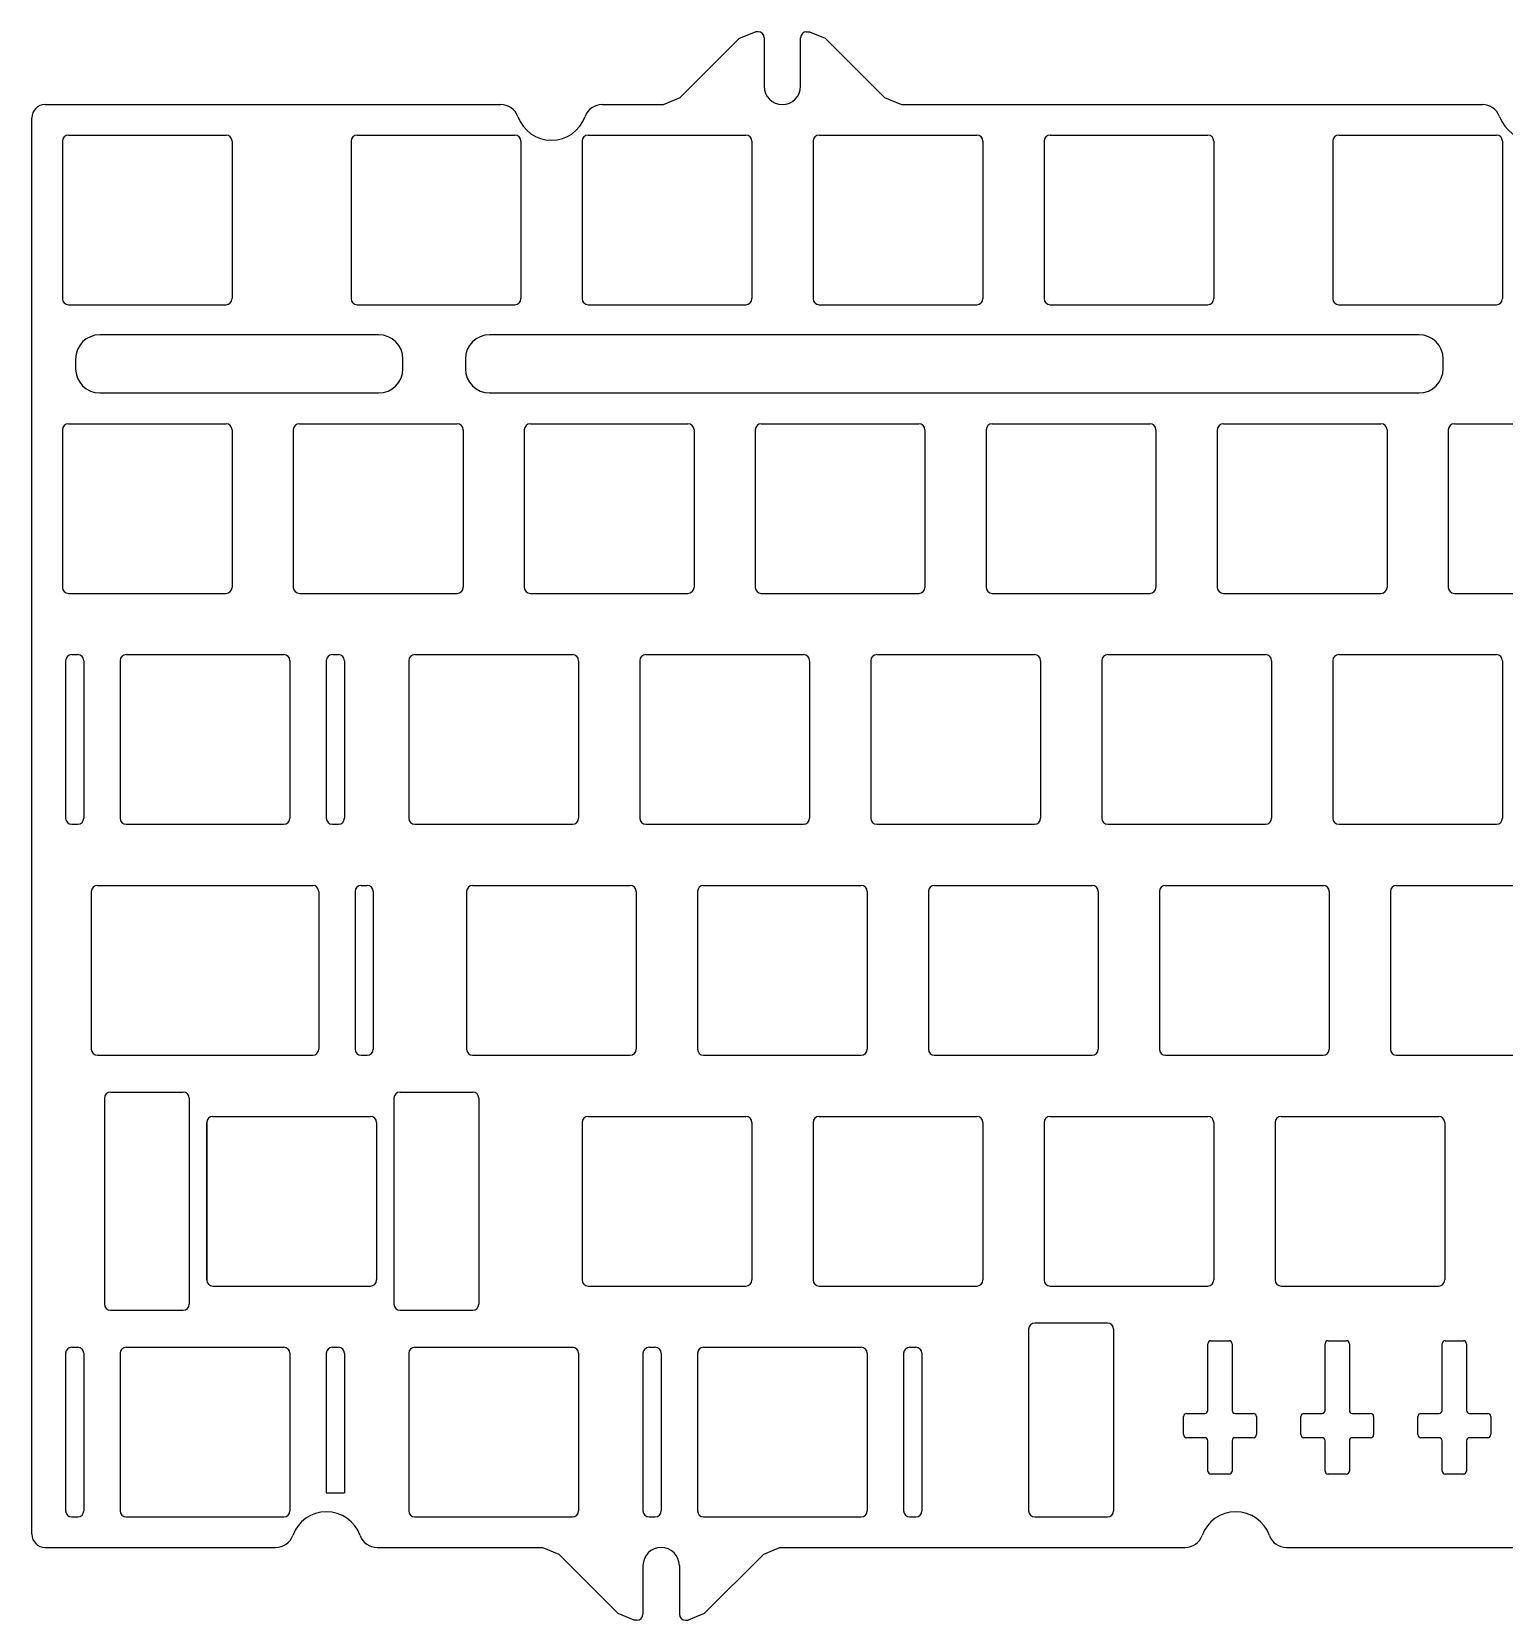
# Model space of a CAD drawing. Extents: x 0 to 348, y -125 to 6.
# Drawn here: x 0 to 121.4, y -125.1 to 6 of the extents above; entities that cross this region are included whole.
import ezdxf

# ---------------------------------------------------------------- set-up
doc = ezdxf.new("R2010")
doc.units = 0
doc.header["$MEASUREMENT"] = 0
doc.layers.get('0').update_dxf_attribs({"linetype": 'CONTINUOUS'})

msp = doc.modelspace()

# ---------------------------------------------------------------- linework, layer by layer
at = {"color": 0}
for p, q in [((58.37, 5.46), (53.49, 0.57)), ((59.91, 6), (59.68, 6)), ((60.41, 5.5), (60.41, 1.5)), ((63.41, 1.5), (63.41, 5.5)), ((63.91, 6), (64.15, 6)), ((65.45, 5.46), (70.34, 0.57)), ((1.1, 0), (38.67, 0)), ((1.1, 0), (38.67, 0)), ((47.05, 0), (52.1, 0)), ((71.72, 0), (119.64, 0)), ((0, -117.96), (0, -1.1)), ((0, -117.96), (0, -1.1)), ((3.02, -2.52), (16.02, -2.52)), ((3.02, -2.52), (16.02, -2.52)), ((26.84, -2.52), (39.84, -2.52)), ((26.84, -2.52), (39.84, -2.52)), ((45.89, -2.52), (58.89, -2.52)), ((45.89, -2.52), (58.89, -2.52)), ((64.94, -2.52), (77.94, -2.52)), ((64.94, -2.52), (77.94, -2.52)), ((83.99, -2.52), (96.99, -2.52)), ((83.99, -2.52), (96.99, -2.52)), ((107.8, -2.52), (120.8, -2.52)), ((107.8, -2.52), (120.8, -2.52)), ((2.52, -3.02), (2.52, -16.02)), ((2.52, -3.02), (2.52, -16.02)), ((16.52, -3.02), (16.52, -16.02)), ((16.52, -3.02), (16.52, -16.02)), ((26.34, -3.02), (26.34, -16.02)), ((26.34, -3.02), (26.34, -16.02)), ((40.34, -3.02), (40.34, -16.02)), ((40.34, -3.02), (40.34, -16.02)), ((45.39, -3.02), (45.39, -16.02)), ((45.39, -3.02), (45.39, -16.02)), ((59.39, -3.02), (59.39, -16.02)), ((59.39, -3.02), (59.39, -16.02)), ((64.44, -3.02), (64.44, -16.02)), ((64.44, -3.02), (64.44, -16.02)), ((78.44, -3.02), (78.44, -16.02)), ((78.44, -3.02), (78.44, -16.02)), ((83.49, -3.02), (83.49, -16.02)), ((83.49, -3.02), (83.49, -16.02)), ((97.49, -3.02), (97.49, -16.02)), ((97.49, -3.02), (97.49, -16.02)), ((107.3, -3.02), (107.3, -16.02)), ((107.3, -3.02), (107.3, -16.02)), ((121.3, -3.02), (121.3, -16.02)), ((121.3, -3.02), (121.3, -16.02)), ((3.02, -16.52), (16.02, -16.52)), ((3.02, -16.52), (16.02, -16.52)), ((26.84, -16.52), (39.84, -16.52)), ((26.84, -16.52), (39.84, -16.52)), ((45.89, -16.52), (58.89, -16.52)), ((45.89, -16.52), (58.89, -16.52)), ((64.94, -16.52), (77.94, -16.52)), ((64.94, -16.52), (77.94, -16.52)), ((83.99, -16.52), (96.99, -16.52)), ((83.99, -16.52), (96.99, -16.52)), ((107.8, -16.52), (120.8, -16.52)), ((107.8, -16.52), (120.8, -16.52)), ((2.52, -26.84), (2.52, -39.84)), ((2.52, -26.84), (2.52, -39.84)), ((3.02, -26.34), (16.02, -26.34)), ((3.02, -26.34), (16.02, -26.34)), ((16.52, -26.84), (16.52, -39.84)), ((16.52, -26.84), (16.52, -39.84)), ((21.57, -26.84), (21.57, -39.84)), ((21.57, -26.84), (21.57, -39.84)), ((22.07, -26.34), (35.08, -26.34)), ((22.07, -26.34), (35.08, -26.34)), ((35.58, -26.84), (35.58, -39.84)), ((35.58, -26.84), (35.58, -39.84)), ((40.62, -26.84), (40.62, -39.84)), ((40.62, -26.84), (40.62, -39.84)), ((41.12, -26.34), (54.12, -26.34)), ((41.12, -26.34), (54.12, -26.34)), ((54.62, -26.84), (54.62, -39.84)), ((54.62, -26.84), (54.62, -39.84)), ((59.67, -26.84), (59.67, -39.84)), ((59.67, -26.84), (59.67, -39.84)), ((60.17, -26.34), (73.17, -26.34)), ((60.17, -26.34), (73.17, -26.34)), ((73.67, -26.84), (73.67, -39.84)), ((73.67, -26.84), (73.67, -39.84)), ((78.72, -26.84), (78.72, -39.84)), ((78.72, -26.84), (78.72, -39.84)), ((79.22, -26.34), (92.22, -26.34)), ((79.22, -26.34), (92.22, -26.34)), ((92.72, -26.84), (92.72, -39.84)), ((92.72, -26.84), (92.72, -39.84)), ((97.78, -26.84), (97.78, -39.84)), ((97.78, -26.84), (97.78, -39.84)), ((98.28, -26.34), (111.28, -26.34)), ((98.28, -26.34), (111.28, -26.34)), ((111.78, -26.84), (111.78, -39.84)), ((111.78, -26.84), (111.78, -39.84)), ((116.83, -26.84), (116.83, -39.84)), ((116.83, -26.84), (116.83, -39.84)), ((117.33, -26.34), (130.32, -26.34)), ((117.33, -26.34), (130.32, -26.34)), ((3.02, -40.34), (16.02, -40.34)), ((3.02, -40.34), (16.02, -40.34)), ((22.07, -40.34), (35.08, -40.34)), ((22.07, -40.34), (35.08, -40.34)), ((41.12, -40.34), (54.12, -40.34)), ((41.12, -40.34), (54.12, -40.34)), ((60.17, -40.34), (73.17, -40.34)), ((60.17, -40.34), (73.17, -40.34)), ((79.22, -40.34), (92.22, -40.34)), ((79.22, -40.34), (92.22, -40.34)), ((98.28, -40.34), (111.28, -40.34)), ((98.28, -40.34), (111.28, -40.34)), ((117.33, -40.34), (130.32, -40.34)), ((117.33, -40.34), (130.32, -40.34)), ((3.29, -45.39), (3.79, -45.39)), ((3.29, -45.39), (3.79, -45.39)), ((7.79, -45.39), (20.79, -45.39)), ((7.79, -45.39), (20.79, -45.39)), ((24.79, -45.39), (25.29, -45.39)), ((24.79, -45.39), (25.29, -45.39)), ((31.6, -45.39), (44.6, -45.39)), ((31.6, -45.39), (44.6, -45.39)), ((50.65, -45.39), (63.65, -45.39)), ((50.65, -45.39), (63.65, -45.39)), ((69.7, -45.39), (82.7, -45.39)), ((69.7, -45.39), (82.7, -45.39)), ((88.75, -45.39), (101.75, -45.39)), ((88.75, -45.39), (101.75, -45.39)), ((107.8, -45.39), (120.8, -45.39)), ((107.8, -45.39), (120.8, -45.39)), ((2.79, -45.89), (2.79, -58.89)), ((2.79, -45.89), (2.79, -58.89)), ((4.29, -45.89), (4.29, -58.89)), ((4.29, -45.89), (4.29, -58.89)), ((7.29, -45.89), (7.29, -58.89)), ((7.29, -45.89), (7.29, -58.89)), ((21.29, -45.89), (21.29, -58.89)), ((21.29, -45.89), (21.29, -58.89)), ((24.29, -45.89), (24.29, -58.89)), ((24.29, -45.89), (24.29, -58.89)), ((25.79, -45.89), (25.79, -58.89)), ((25.79, -45.89), (25.79, -58.89)), ((31.1, -45.89), (31.1, -58.89)), ((31.1, -45.89), (31.1, -58.89)), ((45.1, -45.89), (45.1, -58.89)), ((45.1, -45.89), (45.1, -58.89)), ((50.15, -45.89), (50.15, -58.89)), ((50.15, -45.89), (50.15, -58.89)), ((64.15, -45.89), (64.15, -58.89)), ((64.15, -45.89), (64.15, -58.89)), ((69.2, -45.89), (69.2, -58.89)), ((69.2, -45.89), (69.2, -58.89)), ((83.2, -45.89), (83.2, -58.89)), ((83.2, -45.89), (83.2, -58.89)), ((88.25, -45.89), (88.25, -58.89)), ((88.25, -45.89), (88.25, -58.89)), ((102.25, -45.89), (102.25, -58.89)), ((102.25, -45.89), (102.25, -58.89)), ((107.3, -45.89), (107.3, -58.89)), ((107.3, -45.89), (107.3, -58.89)), ((121.3, -45.89), (121.3, -58.89)), ((121.3, -45.89), (121.3, -58.89)), ((3.29, -59.39), (3.79, -59.39)), ((3.29, -59.39), (3.79, -59.39)), ((7.79, -59.39), (20.79, -59.39)), ((7.79, -59.39), (20.79, -59.39)), ((24.79, -59.39), (25.29, -59.39)), ((24.79, -59.39), (25.29, -59.39)), ((31.6, -59.39), (44.6, -59.39)), ((31.6, -59.39), (44.6, -59.39)), ((50.65, -59.39), (63.65, -59.39)), ((50.65, -59.39), (63.65, -59.39)), ((69.7, -59.39), (82.7, -59.39)), ((69.7, -59.39), (82.7, -59.39)), ((88.75, -59.39), (101.75, -59.39)), ((88.75, -59.39), (101.75, -59.39)), ((107.8, -59.39), (120.8, -59.39)), ((107.8, -59.39), (120.8, -59.39)), ((4.91, -64.94), (4.91, -77.94)), ((4.91, -64.94), (4.91, -77.94)), ((5.41, -64.44), (23.17, -64.44)), ((5.41, -64.44), (23.17, -64.44)), ((23.67, -64.94), (23.67, -77.94)), ((23.67, -64.94), (23.67, -77.94)), ((26.67, -64.94), (26.67, -77.94)), ((26.67, -64.94), (26.67, -77.94)), ((27.17, -64.44), (27.67, -64.44)), ((27.17, -64.44), (27.67, -64.44)), ((28.17, -64.94), (28.17, -77.94)), ((28.17, -64.94), (28.17, -77.94)), ((35.86, -64.94), (35.86, -77.94)), ((35.86, -64.94), (35.86, -77.94)), ((36.36, -64.44), (49.36, -64.44)), ((36.36, -64.44), (49.36, -64.44)), ((49.86, -64.94), (49.86, -77.94)), ((49.86, -64.94), (49.86, -77.94)), ((54.91, -64.94), (54.91, -77.94)), ((54.91, -64.94), (54.91, -77.94)), ((55.41, -64.44), (68.41, -64.44)), ((55.41, -64.44), (68.41, -64.44)), ((68.91, -64.94), (68.91, -77.94)), ((68.91, -64.94), (68.91, -77.94)), ((73.96, -64.94), (73.96, -77.94)), ((73.96, -64.94), (73.96, -77.94)), ((74.46, -64.44), (87.46, -64.44)), ((74.46, -64.44), (87.46, -64.44)), ((87.96, -64.94), (87.96, -77.94)), ((87.96, -64.94), (87.96, -77.94)), ((93.01, -64.94), (93.01, -77.94)), ((93.01, -64.94), (93.01, -77.94)), ((93.51, -64.44), (106.51, -64.44)), ((93.51, -64.44), (106.51, -64.44)), ((107.01, -64.94), (107.01, -77.94)), ((107.01, -64.94), (107.01, -77.94)), ((112.06, -64.94), (112.06, -77.94)), ((112.06, -64.94), (112.06, -77.94)), ((112.56, -64.44), (125.56, -64.44)), ((112.56, -64.44), (125.56, -64.44)), ((5.41, -78.44), (23.17, -78.44)), ((5.41, -78.44), (23.17, -78.44)), ((27.17, -78.44), (27.67, -78.44)), ((27.17, -78.44), (27.67, -78.44)), ((36.36, -78.44), (49.36, -78.44)), ((36.36, -78.44), (49.36, -78.44)), ((55.41, -78.44), (68.41, -78.44)), ((55.41, -78.44), (68.41, -78.44)), ((74.46, -78.44), (87.46, -78.44)), ((74.46, -78.44), (87.46, -78.44)), ((93.51, -78.44), (106.51, -78.44)), ((93.51, -78.44), (106.51, -78.44)), ((112.56, -78.44), (125.56, -78.44)), ((112.56, -78.44), (125.56, -78.44)), ((5.99, -81.99), (5.99, -98.99)), ((5.99, -81.99), (5.99, -98.99)), ((6.49, -81.49), (12.49, -81.49)), ((6.49, -81.49), (12.49, -81.49)), ((12.99, -81.99), (12.99, -98.99)), ((12.99, -81.99), (12.99, -98.99)), ((29.87, -81.99), (29.87, -98.99)), ((29.87, -81.99), (29.87, -98.99)), ((30.37, -81.49), (36.37, -81.49)), ((30.37, -81.49), (36.37, -81.49)), ((36.87, -81.99), (36.87, -98.99)), ((36.87, -81.99), (36.87, -98.99)), ((14.93, -83.49), (27.93, -83.49)), ((14.93, -83.49), (27.93, -83.49)), ((45.89, -83.49), (58.89, -83.49)), ((45.89, -83.49), (58.89, -83.49)), ((64.94, -83.49), (77.94, -83.49)), ((64.94, -83.49), (77.94, -83.49)), ((83.99, -83.49), (96.99, -83.49)), ((83.99, -83.49), (96.99, -83.49)), ((103.04, -83.49), (116.04, -83.49)), ((103.04, -83.49), (116.04, -83.49)), ((14.43, -83.99), (14.43, -96.99)), ((14.43, -96.99), (14.43, -83.99)), ((28.43, -83.99), (28.43, -96.99)), ((28.43, -83.99), (28.43, -96.99)), ((45.39, -83.99), (45.39, -96.99)), ((45.39, -83.99), (45.39, -96.99)), ((59.39, -83.99), (59.39, -96.99)), ((59.39, -83.99), (59.39, -96.99)), ((64.44, -83.99), (64.44, -96.99)), ((64.44, -83.99), (64.44, -96.99)), ((78.44, -83.99), (78.44, -96.99)), ((78.44, -83.99), (78.44, -96.99)), ((83.49, -83.99), (83.49, -96.99)), ((83.49, -83.99), (83.49, -96.99)), ((97.49, -83.99), (97.49, -96.99)), ((97.49, -83.99), (97.49, -96.99)), ((102.54, -83.99), (102.54, -96.99)), ((102.54, -83.99), (102.54, -96.99)), ((116.54, -83.99), (116.54, -96.99)), ((116.54, -83.99), (116.54, -96.99)), ((14.93, -97.49), (27.93, -97.49)), ((14.93, -97.49), (27.93, -97.49)), ((45.89, -97.49), (58.89, -97.49)), ((45.89, -97.49), (58.89, -97.49)), ((64.94, -97.49), (77.94, -97.49)), ((64.94, -97.49), (77.94, -97.49)), ((83.99, -97.49), (96.99, -97.49)), ((83.99, -97.49), (96.99, -97.49)), ((103.04, -97.49), (116.04, -97.49)), ((103.04, -97.49), (116.04, -97.49)), ((6.49, -99.49), (12.49, -99.49)), ((6.49, -99.49), (12.49, -99.49)), ((30.37, -99.49), (36.37, -99.49)), ((30.37, -99.49), (36.37, -99.49)), ((88.72, -100.54), (82.72, -100.54)), ((88.72, -100.54), (82.72, -100.54)), ((82.22, -101.04), (82.22, -116.04)), ((82.22, -101.04), (82.22, -116.04)), ((89.22, -101.04), (89.22, -116.04)), ((89.22, -101.04), (89.22, -116.04)), ((97.25, -102), (98.75, -102)), ((97.25, -102), (98.75, -102)), ((106.92, -102), (108.42, -102)), ((106.92, -102), (108.42, -102)), ((116.58, -102), (118.08, -102)), ((116.58, -102), (118.08, -102)), ((2.79, -103.04), (2.79, -116.04)), ((2.79, -103.04), (2.79, -116.04)), ((3.29, -102.54), (3.79, -102.54)), ((3.29, -102.54), (3.79, -102.54)), ((4.29, -103.04), (4.29, -116.04)), ((4.29, -103.04), (4.29, -116.04)), ((7.29, -103.04), (7.29, -116.04)), ((7.29, -103.04), (7.29, -116.04)), ((7.79, -102.54), (20.79, -102.54)), ((7.79, -102.54), (20.79, -102.54)), ((21.29, -103.04), (21.29, -116.04)), ((21.29, -103.04), (21.29, -116.04)), ((24.29, -103.04), (24.29, -114.54)), ((24.29, -103.04), (24.29, -114.54)), ((24.79, -102.54), (25.29, -102.54)), ((24.79, -102.54), (25.29, -102.54)), ((25.79, -103.04), (25.79, -114.54)), ((25.79, -103.04), (25.79, -114.54)), ((31.1, -103.04), (31.1, -116.04)), ((31.1, -103.04), (31.1, -116.04)), ((31.6, -102.54), (44.6, -102.54)), ((31.6, -102.54), (44.6, -102.54)), ((45.1, -103.04), (45.1, -116.04)), ((45.1, -103.04), (45.1, -116.04)), ((50.41, -103.04), (50.41, -116.04)), ((50.41, -103.04), (50.41, -116.04)), ((50.91, -102.54), (51.41, -102.54)), ((50.91, -102.54), (51.41, -102.54)), ((51.91, -103.04), (51.91, -116.04)), ((51.91, -103.04), (51.91, -116.04)), ((54.91, -103.04), (54.91, -116.04)), ((54.91, -103.04), (54.91, -116.04)), ((55.41, -102.54), (68.41, -102.54)), ((55.41, -102.54), (68.41, -102.54)), ((68.91, -103.04), (68.91, -116.04)), ((68.91, -103.04), (68.91, -116.04)), ((71.91, -103.04), (71.91, -116.04)), ((71.91, -103.04), (71.91, -116.04)), ((72.41, -102.54), (72.91, -102.54)), ((72.41, -102.54), (72.91, -102.54)), ((73.41, -103.04), (73.41, -116.04)), ((73.41, -103.04), (73.41, -116.04)), ((97, -107.75), (97, -102.25)), ((97, -107.75), (97, -102.25)), ((99, -102.25), (99, -107.75)), ((99, -102.25), (99, -107.75)), ((106.67, -107.75), (106.67, -102.25)), ((106.67, -107.75), (106.67, -102.25)), ((108.67, -102.25), (108.67, -107.75)), ((108.67, -102.25), (108.67, -107.75)), ((116.33, -107.75), (116.33, -102.25)), ((116.33, -107.75), (116.33, -102.25)), ((118.33, -102.25), (118.33, -107.75)), ((118.33, -102.25), (118.33, -107.75)), ((95, -109.75), (95, -108.25)), ((95, -109.75), (95, -108.25)), ((95.25, -108), (96.75, -108)), ((95.25, -108), (96.75, -108)), ((99.25, -108), (100.75, -108)), ((99.25, -108), (100.75, -108)), ((101, -108.25), (101, -109.75)), ((101, -108.25), (101, -109.75)), ((104.67, -109.75), (104.67, -108.25)), ((104.67, -109.75), (104.67, -108.25)), ((104.92, -108), (106.42, -108)), ((104.92, -108), (106.42, -108)), ((108.92, -108), (110.42, -108)), ((108.92, -108), (110.42, -108)), ((110.67, -108.25), (110.67, -109.75)), ((110.67, -108.25), (110.67, -109.75)), ((114.33, -109.75), (114.33, -108.25)), ((114.33, -109.75), (114.33, -108.25)), ((114.58, -108), (116.08, -108)), ((114.58, -108), (116.08, -108)), ((118.58, -108), (120.08, -108)), ((118.58, -108), (120.08, -108)), ((120.33, -108.25), (120.33, -109.75)), ((120.33, -108.25), (120.33, -109.75)), ((96.75, -110), (95.25, -110)), ((96.75, -110), (95.25, -110)), ((100.75, -110), (99.25, -110)), ((100.75, -110), (99.25, -110)), ((106.42, -110), (104.92, -110)), ((106.42, -110), (104.92, -110)), ((110.42, -110), (108.92, -110)), ((110.42, -110), (108.92, -110)), ((116.08, -110), (114.58, -110)), ((116.08, -110), (114.58, -110)), ((120.08, -110), (118.58, -110)), ((120.08, -110), (118.58, -110)), ((97, -112.75), (97, -110.25)), ((97, -112.75), (97, -110.25)), ((99, -110.25), (99, -112.75)), ((99, -110.25), (99, -112.75)), ((106.67, -112.75), (106.67, -110.25)), ((106.67, -112.75), (106.67, -110.25)), ((108.67, -110.25), (108.67, -112.75)), ((108.67, -110.25), (108.67, -112.75)), ((116.33, -112.75), (116.33, -110.25)), ((116.33, -112.75), (116.33, -110.25)), ((118.33, -110.25), (118.33, -112.75)), ((118.33, -110.25), (118.33, -112.75)), ((98.75, -113), (97.25, -113)), ((98.75, -113), (97.25, -113)), ((108.42, -113), (106.92, -113)), ((108.42, -113), (106.92, -113)), ((118.08, -113), (116.58, -113)), ((118.08, -113), (116.58, -113)), ((24.29, -114.54), (25.79, -114.54)), ((24.29, -114.54), (25.79, -114.54)), ((3.29, -116.54), (3.79, -116.54)), ((3.29, -116.54), (3.79, -116.54)), ((7.79, -116.54), (20.79, -116.54)), ((7.79, -116.54), (20.79, -116.54)), ((31.6, -116.54), (44.6, -116.54)), ((31.6, -116.54), (44.6, -116.54)), ((50.91, -116.54), (51.41, -116.54)), ((50.91, -116.54), (51.41, -116.54)), ((55.41, -116.54), (68.41, -116.54)), ((55.41, -116.54), (68.41, -116.54)), ((72.41, -116.54), (72.91, -116.54)), ((72.41, -116.54), (72.91, -116.54)), ((82.72, -116.54), (88.72, -116.54)), ((82.72, -116.54), (88.72, -116.54)), ((1.1, -119.06), (20.11, -119.06)), ((1.1, -119.06), (20.11, -119.06)), ((28.49, -119.06), (42.1, -119.06)), ((61.72, -119.06), (95.11, -119.06)), ((103.49, -119.06), (204.78, -119.06)), ((48.37, -124.52), (43.49, -119.64)), ((50.41, -120.56), (50.41, -124.56)), ((53.41, -120.56), (53.41, -124.56)), ((55.45, -124.52), (60.34, -119.64)), ((49.91, -125.06), (49.68, -125.06)), ((53.91, -125.06), (54.15, -125.06))]:
    msp.add_line(p, q, dxfattribs=at)
for points in [[(58.37, 5.46), (59.68, 6)], [(64.15, 6), (65.45, 5.46)], [(52.1, 0), (53.49, 0.57)], [(70.34, 0.57), (71.72, 0)], [(43.49, -119.64), (42.1, -119.06)], [(61.72, -119.06), (60.34, -119.64)], [(49.68, -125.06), (48.37, -124.52)], [(55.45, -124.52), (54.15, -125.06)]]:
    msp.add_lwpolyline(points, dxfattribs=at)
for points in [[(5.61, -19, 0.4142), (3.61, -21)], [(30.61, -21, 0.4142), (28.61, -19)], [(37.76, -19, 0.4142), (35.76, -21)], [(116.41, -21, 0.4142), (114.41, -19)], [(3.61, -21.8, 0.4142), (5.61, -23.8)], [(28.61, -23.8, 0.4142), (30.61, -21.8)], [(35.76, -21.8, 0.4142), (37.76, -23.8)], [(114.41, -23.8, 0.414209), (116.41, -21.8)]]:
    msp.add_lwpolyline(points, format="xyb")
for points in [[(28.61, -19), (5.61, -19)], [(114.41, -19), (37.76, -19)], [(3.61, -21), (3.61, -21.8)], [(30.61, -21.8), (30.61, -21)], [(35.76, -21), (35.76, -21.8)], [(116.41, -21.8), (116.41, -21)], [(5.61, -23.8), (28.61, -23.8)], [(37.76, -23.8), (114.41, -23.8)]]:
    msp.add_lwpolyline(points)
for centre, radius, start, end in [((59.91, 5.5), 0.5, 0, 90), ((63.91, 5.5), 0.5, 90, 180), ((61.91, 1.5), 1.5, 180, 0), ((1.1, -1.1), 1.1, 90, 180), ((1.1, -1.1), 1.1, 90, 180), ((38.67, -1.5), 1.5, 19.699, 90), ((38.67, -1.5), 1.5, 19.699, 90), ((47.05, -1.5), 1.5, 90, 160.301), ((47.05, -1.5), 1.5, 90, 160.301), ((119.64, -1.5), 1.5, 19.699, 90), ((119.64, -1.5), 1.5, 19.699, 90), ((42.86, 0), 2.95, 199.699, 340.301), ((42.86, 0), 2.95, 199.699, 340.301), ((123.83, 0), 2.95, 199.699, 340.301), ((123.83, 0), 2.95, 199.699, 340.301), ((3.02, -3.02), 0.5, 90, 180), ((3.02, -3.02), 0.5, 90, 180), ((16.02, -3.02), 0.5, 0, 90), ((16.02, -3.02), 0.5, 0, 90), ((26.84, -3.02), 0.5, 90, 180), ((26.84, -3.02), 0.5, 90, 180), ((39.84, -3.02), 0.5, 0, 90), ((39.84, -3.02), 0.5, 0, 90), ((45.89, -3.02), 0.5, 90, 180), ((45.89, -3.02), 0.5, 90, 180), ((58.89, -3.02), 0.5, 0, 90), ((58.89, -3.02), 0.5, 0, 90), ((64.94, -3.02), 0.5, 90, 180), ((64.94, -3.02), 0.5, 90, 180), ((77.94, -3.02), 0.5, 0, 90), ((77.94, -3.02), 0.5, 0, 90), ((83.99, -3.02), 0.5, 90, 180), ((83.99, -3.02), 0.5, 90, 180), ((96.99, -3.02), 0.5, 0, 90), ((96.99, -3.02), 0.5, 0, 90), ((107.8, -3.02), 0.5, 90, 180), ((107.8, -3.02), 0.5, 90, 180), ((120.8, -3.02), 0.5, 0, 90), ((120.8, -3.02), 0.5, 0, 90), ((3.02, -16.02), 0.5, 180, 270), ((3.02, -16.02), 0.5, 180, 270), ((16.02, -16.02), 0.5, 270, 0), ((16.02, -16.02), 0.5, 270, 0), ((26.84, -16.02), 0.5, 180, 270), ((26.84, -16.02), 0.5, 180, 270), ((39.84, -16.02), 0.5, 270, 0), ((39.84, -16.02), 0.5, 270, 0), ((45.89, -16.02), 0.5, 180, 270), ((45.89, -16.02), 0.5, 180, 270), ((58.89, -16.02), 0.5, 270, 0), ((58.89, -16.02), 0.5, 270, 0), ((64.94, -16.02), 0.5, 180, 270), ((64.94, -16.02), 0.5, 180, 270), ((77.94, -16.02), 0.5, 270, 0), ((77.94, -16.02), 0.5, 270, 0), ((83.99, -16.02), 0.5, 180, 270), ((83.99, -16.02), 0.5, 180, 270), ((96.99, -16.02), 0.5, 270, 0), ((96.99, -16.02), 0.5, 270, 0), ((107.8, -16.02), 0.5, 180, 270), ((107.8, -16.02), 0.5, 180, 270), ((120.8, -16.02), 0.5, 270, 0), ((120.8, -16.02), 0.5, 270, 0), ((3.02, -26.84), 0.5, 90, 180), ((3.02, -26.84), 0.5, 90, 180), ((16.02, -26.84), 0.5, 0, 90), ((16.02, -26.84), 0.5, 0, 90), ((22.07, -26.84), 0.5, 90, 180), ((22.07, -26.84), 0.5, 90, 180), ((35.08, -26.84), 0.5, 0, 90), ((35.08, -26.84), 0.5, 0, 90), ((41.12, -26.84), 0.5, 90, 180), ((41.12, -26.84), 0.5, 90, 180), ((54.12, -26.84), 0.5, 0, 90), ((54.12, -26.84), 0.5, 0, 90), ((60.17, -26.84), 0.5, 90, 180), ((60.17, -26.84), 0.5, 90, 180), ((73.17, -26.84), 0.5, 0, 90), ((73.17, -26.84), 0.5, 0, 90), ((79.22, -26.84), 0.5, 90, 180), ((79.22, -26.84), 0.5, 90, 180), ((92.22, -26.84), 0.5, 0, 90), ((92.22, -26.84), 0.5, 0, 90), ((98.28, -26.84), 0.5, 90, 180), ((98.28, -26.84), 0.5, 90, 180), ((111.28, -26.84), 0.5, 0, 90), ((111.28, -26.84), 0.5, 0, 90), ((117.33, -26.84), 0.5, 90, 180), ((117.33, -26.84), 0.5, 90, 180), ((3.02, -39.84), 0.5, 180, 270), ((3.02, -39.84), 0.5, 180, 270), ((16.02, -39.84), 0.5, 270, 0), ((16.02, -39.84), 0.5, 270, 0), ((22.07, -39.84), 0.5, 180, 270), ((22.07, -39.84), 0.5, 180, 270), ((35.08, -39.84), 0.5, 270, 0), ((35.08, -39.84), 0.5, 270, 0), ((41.12, -39.84), 0.5, 180, 270), ((41.12, -39.84), 0.5, 180, 270), ((54.12, -39.84), 0.5, 270, 0), ((54.12, -39.84), 0.5, 270, 0), ((60.17, -39.84), 0.5, 180, 270), ((60.17, -39.84), 0.5, 180, 270), ((73.17, -39.84), 0.5, 270, 0), ((73.17, -39.84), 0.5, 270, 0), ((79.22, -39.84), 0.5, 180, 270), ((79.22, -39.84), 0.5, 180, 270), ((92.22, -39.84), 0.5, 270, 0), ((92.22, -39.84), 0.5, 270, 0), ((98.28, -39.84), 0.5, 180, 270), ((98.28, -39.84), 0.5, 180, 270), ((111.28, -39.84), 0.5, 270, 0), ((111.28, -39.84), 0.5, 270, 0), ((117.33, -39.84), 0.5, 180, 270), ((117.33, -39.84), 0.5, 180, 270), ((3.29, -45.89), 0.5, 90, 180), ((3.29, -45.89), 0.5, 90, 180), ((3.79, -45.89), 0.5, 0, 90), ((3.79, -45.89), 0.5, 0, 90), ((7.79, -45.89), 0.5, 90, 180), ((7.79, -45.89), 0.5, 90, 180), ((20.79, -45.89), 0.5, 0, 90), ((20.79, -45.89), 0.5, 0, 90), ((24.79, -45.89), 0.5, 90, 180), ((24.79, -45.89), 0.5, 90, 180), ((25.29, -45.89), 0.5, 0, 90), ((25.29, -45.89), 0.5, 0, 90), ((31.6, -45.89), 0.5, 90, 180), ((31.6, -45.89), 0.5, 90, 180), ((44.6, -45.89), 0.5, 0, 90), ((44.6, -45.89), 0.5, 0, 90), ((50.65, -45.89), 0.5, 90, 180), ((50.65, -45.89), 0.5, 90, 180), ((63.65, -45.89), 0.5, 0, 90), ((63.65, -45.89), 0.5, 0, 90), ((69.7, -45.89), 0.5, 90, 180), ((69.7, -45.89), 0.5, 90, 180), ((82.7, -45.89), 0.5, 0, 90), ((82.7, -45.89), 0.5, 0, 90), ((88.75, -45.89), 0.5, 90, 180), ((88.75, -45.89), 0.5, 90, 180), ((101.75, -45.89), 0.5, 0, 90), ((101.75, -45.89), 0.5, 0, 90), ((107.8, -45.89), 0.5, 90, 180), ((107.8, -45.89), 0.5, 90, 180), ((120.8, -45.89), 0.5, 0, 90), ((120.8, -45.89), 0.5, 0, 90), ((3.29, -58.89), 0.5, 180, 270), ((3.29, -58.89), 0.5, 180, 270), ((3.79, -58.89), 0.5, 270, 0), ((3.79, -58.89), 0.5, 270, 0), ((7.79, -58.89), 0.5, 180, 270), ((7.79, -58.89), 0.5, 180, 270), ((20.79, -58.89), 0.5, 270, 0), ((20.79, -58.89), 0.5, 270, 0), ((24.79, -58.89), 0.5, 180, 270), ((24.79, -58.89), 0.5, 180, 270), ((25.29, -58.89), 0.5, 270, 0), ((25.29, -58.89), 0.5, 270, 0), ((31.6, -58.89), 0.5, 180, 270), ((31.6, -58.89), 0.5, 180, 270), ((44.6, -58.89), 0.5, 270, 0), ((44.6, -58.89), 0.5, 270, 0), ((50.65, -58.89), 0.5, 180, 270), ((50.65, -58.89), 0.5, 180, 270), ((63.65, -58.89), 0.5, 270, 0), ((63.65, -58.89), 0.5, 270, 0), ((69.7, -58.89), 0.5, 180, 270), ((69.7, -58.89), 0.5, 180, 270), ((82.7, -58.89), 0.5, 270, 0), ((82.7, -58.89), 0.5, 270, 0), ((88.75, -58.89), 0.5, 180, 270), ((88.75, -58.89), 0.5, 180, 270), ((101.75, -58.89), 0.5, 270, 0), ((101.75, -58.89), 0.5, 270, 0), ((107.8, -58.89), 0.5, 180, 270), ((107.8, -58.89), 0.5, 180, 270), ((120.8, -58.89), 0.5, 270, 0), ((120.8, -58.89), 0.5, 270, 0), ((5.41, -64.94), 0.5, 90, 180), ((5.41, -64.94), 0.5, 90, 180), ((23.17, -64.94), 0.5, 0, 90), ((23.17, -64.94), 0.5, 0, 90), ((27.17, -64.94), 0.5, 90, 180), ((27.17, -64.94), 0.5, 90, 180), ((27.67, -64.94), 0.5, 0, 90), ((27.67, -64.94), 0.5, 0, 90), ((36.36, -64.94), 0.5, 90, 180), ((36.36, -64.94), 0.5, 90, 180), ((49.36, -64.94), 0.5, 0, 90), ((49.36, -64.94), 0.5, 0, 90), ((55.41, -64.94), 0.5, 90, 180), ((55.41, -64.94), 0.5, 90, 180), ((68.41, -64.94), 0.5, 0, 90), ((68.41, -64.94), 0.5, 0, 90), ((74.46, -64.94), 0.5, 90, 180), ((74.46, -64.94), 0.5, 90, 180), ((87.46, -64.94), 0.5, 0, 90), ((87.46, -64.94), 0.5, 0, 90), ((93.51, -64.94), 0.5, 90, 180), ((93.51, -64.94), 0.5, 90, 180), ((106.51, -64.94), 0.5, 0, 90), ((106.51, -64.94), 0.5, 0, 90), ((112.56, -64.94), 0.5, 90, 180), ((112.56, -64.94), 0.5, 90, 180), ((5.41, -77.94), 0.5, 180, 270), ((5.41, -77.94), 0.5, 180, 270), ((23.17, -77.94), 0.5, 270, 0), ((23.17, -77.94), 0.5, 270, 0), ((27.17, -77.94), 0.5, 180, 270), ((27.17, -77.94), 0.5, 180, 270), ((27.67, -77.94), 0.5, 270, 0), ((27.67, -77.94), 0.5, 270, 0), ((36.36, -77.94), 0.5, 180, 270), ((36.36, -77.94), 0.5, 180, 270), ((49.36, -77.94), 0.5, 270, 0), ((49.36, -77.94), 0.5, 270, 0), ((55.41, -77.94), 0.5, 180, 270), ((55.41, -77.94), 0.5, 180, 270), ((68.41, -77.94), 0.5, 270, 0), ((68.41, -77.94), 0.5, 270, 0), ((74.46, -77.94), 0.5, 180, 270), ((74.46, -77.94), 0.5, 180, 270), ((87.46, -77.94), 0.5, 270, 0), ((87.46, -77.94), 0.5, 270, 0), ((93.51, -77.94), 0.5, 180, 270), ((93.51, -77.94), 0.5, 180, 270), ((106.51, -77.94), 0.5, 270, 0), ((106.51, -77.94), 0.5, 270, 0), ((112.56, -77.94), 0.5, 180, 270), ((112.56, -77.94), 0.5, 180, 270), ((6.49, -81.99), 0.5, 90, 180), ((6.49, -81.99), 0.5, 90, 180), ((12.49, -81.99), 0.5, 0, 90), ((12.49, -81.99), 0.5, 0, 90), ((30.37, -81.99), 0.5, 90, 180), ((30.37, -81.99), 0.5, 90, 180), ((36.37, -81.99), 0.5, 0, 90), ((36.37, -81.99), 0.5, 0, 90), ((14.93, -83.99), 0.5, 90, 180), ((14.93, -83.99), 0.5, 90, 180), ((27.93, -83.99), 0.5, 0, 90), ((27.93, -83.99), 0.5, 0, 90), ((45.89, -83.99), 0.5, 90, 180), ((45.89, -83.99), 0.5, 90, 180), ((58.89, -83.99), 0.5, 0, 90), ((58.89, -83.99), 0.5, 0, 90), ((64.94, -83.99), 0.5, 90, 180), ((64.94, -83.99), 0.5, 90, 180), ((77.94, -83.99), 0.5, 0, 90), ((77.94, -83.99), 0.5, 0, 90), ((83.99, -83.99), 0.5, 90, 180), ((83.99, -83.99), 0.5, 90, 180), ((96.99, -83.99), 0.5, 0, 90), ((96.99, -83.99), 0.5, 0, 90), ((103.04, -83.99), 0.5, 90, 180), ((103.04, -83.99), 0.5, 90, 180), ((116.04, -83.99), 0.5, 0, 90), ((116.04, -83.99), 0.5, 0, 90), ((14.93, -96.99), 0.5, 180, 270), ((14.93, -96.99), 0.5, 180, 270), ((27.93, -96.99), 0.5, 270, 0), ((27.93, -96.99), 0.5, 270, 0), ((45.89, -96.99), 0.5, 180, 270), ((45.89, -96.99), 0.5, 180, 270), ((58.89, -96.99), 0.5, 270, 0), ((58.89, -96.99), 0.5, 270, 0), ((64.94, -96.99), 0.5, 180, 270), ((64.94, -96.99), 0.5, 180, 270), ((77.94, -96.99), 0.5, 270, 0), ((77.94, -96.99), 0.5, 270, 0), ((83.99, -96.99), 0.5, 180, 270), ((83.99, -96.99), 0.5, 180, 270), ((96.99, -96.99), 0.5, 270, 0), ((96.99, -96.99), 0.5, 270, 0), ((103.04, -96.99), 0.5, 180, 270), ((103.04, -96.99), 0.5, 180, 270), ((116.04, -96.99), 0.5, 270, 0), ((116.04, -96.99), 0.5, 270, 0), ((6.49, -98.99), 0.5, 180, 270), ((6.49, -98.99), 0.5, 180, 270), ((12.49, -98.99), 0.5, 270, 0), ((12.49, -98.99), 0.5, 270, 0), ((30.37, -98.99), 0.5, 180, 270), ((30.37, -98.99), 0.5, 180, 270), ((36.37, -98.99), 0.5, 270, 0), ((36.37, -98.99), 0.5, 270, 0), ((82.72, -101.04), 0.5, 90, 180), ((82.72, -101.04), 0.5, 90, 180), ((88.72, -101.04), 0.5, 0, 90), ((88.72, -101.04), 0.5, 0, 90), ((97.25, -102.25), 0.25, 90, 180), ((97.25, -102.25), 0.25, 90, 180), ((98.75, -102.25), 0.25, 0, 90), ((98.75, -102.25), 0.25, 0, 90), ((106.92, -102.25), 0.25, 90, 180), ((106.92, -102.25), 0.25, 90, 180), ((108.42, -102.25), 0.25, 0, 90), ((108.42, -102.25), 0.25, 0, 90), ((116.58, -102.25), 0.25, 90, 180), ((116.58, -102.25), 0.25, 90, 180), ((118.08, -102.25), 0.25, 0, 90), ((118.08, -102.25), 0.25, 0, 90), ((3.29, -103.04), 0.5, 90, 180), ((3.29, -103.04), 0.5, 90, 180), ((3.79, -103.04), 0.5, 0, 90), ((3.79, -103.04), 0.5, 0, 90), ((7.79, -103.04), 0.5, 90, 180), ((7.79, -103.04), 0.5, 90, 180), ((20.79, -103.04), 0.5, 0, 90), ((20.79, -103.04), 0.5, 0, 90), ((24.79, -103.04), 0.5, 90, 180), ((24.79, -103.04), 0.5, 90, 180), ((25.29, -103.04), 0.5, 0, 90), ((25.29, -103.04), 0.5, 0, 90), ((31.6, -103.04), 0.5, 90, 180), ((31.6, -103.04), 0.5, 90, 180), ((44.6, -103.04), 0.5, 0, 90), ((44.6, -103.04), 0.5, 0, 90), ((50.91, -103.04), 0.5, 90, 180), ((50.91, -103.04), 0.5, 90, 180), ((51.41, -103.04), 0.5, 0, 90), ((51.41, -103.04), 0.5, 0, 90), ((55.41, -103.04), 0.5, 90, 180), ((55.41, -103.04), 0.5, 90, 180), ((68.41, -103.04), 0.5, 0, 90), ((68.41, -103.04), 0.5, 0, 90), ((72.41, -103.04), 0.5, 90, 180), ((72.41, -103.04), 0.5, 90, 180), ((72.91, -103.04), 0.5, 0, 90), ((72.91, -103.04), 0.5, 0, 90), ((95.25, -108.25), 0.25, 90, 180), ((95.25, -108.25), 0.25, 90, 180), ((96.75, -107.75), 0.25, 270, 0), ((96.75, -107.75), 0.25, 270, 0), ((99.25, -107.75), 0.25, 180, 270), ((99.25, -107.75), 0.25, 180, 270), ((100.75, -108.25), 0.25, 0, 90), ((100.75, -108.25), 0.25, 0, 90), ((104.92, -108.25), 0.25, 90, 180), ((104.92, -108.25), 0.25, 90, 180), ((106.42, -107.75), 0.25, 270, 0), ((106.42, -107.75), 0.25, 270, 0), ((108.92, -107.75), 0.25, 180, 270), ((108.92, -107.75), 0.25, 180, 270), ((110.42, -108.25), 0.25, 0, 90), ((110.42, -108.25), 0.25, 0, 90), ((114.58, -108.25), 0.25, 90, 180), ((114.58, -108.25), 0.25, 90, 180), ((116.08, -107.75), 0.25, 270, 0), ((116.08, -107.75), 0.25, 270, 0), ((118.58, -107.75), 0.25, 180, 270), ((118.58, -107.75), 0.25, 180, 270), ((120.08, -108.25), 0.25, 0, 90), ((120.08, -108.25), 0.25, 0, 90), ((95.25, -109.75), 0.25, 180, 270), ((95.25, -109.75), 0.25, 180, 270), ((96.75, -110.25), 0.25, 0, 90), ((96.75, -110.25), 0.25, 0, 90), ((99.25, -110.25), 0.25, 90, 180), ((99.25, -110.25), 0.25, 90, 180), ((100.75, -109.75), 0.25, 270, 0), ((100.75, -109.75), 0.25, 270, 0), ((104.92, -109.75), 0.25, 180, 270), ((104.92, -109.75), 0.25, 180, 270), ((106.42, -110.25), 0.25, 0, 90), ((106.42, -110.25), 0.25, 0, 90), ((108.92, -110.25), 0.25, 90, 180), ((108.92, -110.25), 0.25, 90, 180), ((110.42, -109.75), 0.25, 270, 0), ((110.42, -109.75), 0.25, 270, 0), ((114.58, -109.75), 0.25, 180, 270), ((114.58, -109.75), 0.25, 180, 270), ((116.08, -110.25), 0.25, 0, 90), ((116.08, -110.25), 0.25, 0, 90), ((118.58, -110.25), 0.25, 90, 180), ((118.58, -110.25), 0.25, 90, 180), ((120.08, -109.75), 0.25, 270, 0), ((120.08, -109.75), 0.25, 270, 0), ((97.25, -112.75), 0.25, 180, 270), ((97.25, -112.75), 0.25, 180, 270), ((98.75, -112.75), 0.25, 270, 0), ((98.75, -112.75), 0.25, 270, 0), ((106.92, -112.75), 0.25, 180, 270), ((106.92, -112.75), 0.25, 180, 270), ((108.42, -112.75), 0.25, 270, 0), ((108.42, -112.75), 0.25, 270, 0), ((116.58, -112.75), 0.25, 180, 270), ((116.58, -112.75), 0.25, 180, 270), ((118.08, -112.75), 0.25, 270, 0), ((118.08, -112.75), 0.25, 270, 0), ((3.29, -116.04), 0.5, 180, 270), ((3.29, -116.04), 0.5, 180, 270), ((3.79, -116.04), 0.5, 270, 0), ((3.79, -116.04), 0.5, 270, 0), ((7.79, -116.04), 0.5, 180, 270), ((7.79, -116.04), 0.5, 180, 270), ((20.79, -116.04), 0.5, 270, 0), ((20.79, -116.04), 0.5, 270, 0), ((24.3, -119.06), 2.95, 19.699, 160.301), ((24.3, -119.06), 2.95, 19.699, 160.301), ((31.6, -116.04), 0.5, 180, 270), ((31.6, -116.04), 0.5, 180, 270), ((44.6, -116.04), 0.5, 270, 0), ((44.6, -116.04), 0.5, 270, 0), ((50.91, -116.04), 0.5, 180, 270), ((50.91, -116.04), 0.5, 180, 270), ((51.41, -116.04), 0.5, 270, 0), ((51.41, -116.04), 0.5, 270, 0), ((55.41, -116.04), 0.5, 180, 270), ((55.41, -116.04), 0.5, 180, 270), ((68.41, -116.04), 0.5, 270, 0), ((68.41, -116.04), 0.5, 270, 0), ((72.41, -116.04), 0.5, 180, 270), ((72.41, -116.04), 0.5, 180, 270), ((72.91, -116.04), 0.5, 270, 0), ((72.91, -116.04), 0.5, 270, 0), ((82.72, -116.04), 0.5, 180, 270), ((82.72, -116.04), 0.5, 180, 270), ((88.72, -116.04), 0.5, 270, 0), ((88.72, -116.04), 0.5, 270, 0), ((99.3, -119.06), 2.95, 19.699, 160.301), ((99.3, -119.06), 2.95, 19.699, 160.301), ((1.1, -117.96), 1.1, 180, 270), ((1.1, -117.96), 1.1, 180, 270), ((20.11, -117.56), 1.5, 270, 340.301), ((20.11, -117.56), 1.5, 270, 340.301), ((28.49, -117.56), 1.5, 199.699, 270), ((28.49, -117.56), 1.5, 199.699, 270), ((51.91, -120.56), 1.5, 0, 180), ((95.11, -117.56), 1.5, 270, 340.301), ((95.11, -117.56), 1.5, 270, 340.301), ((103.49, -117.56), 1.5, 199.699, 270), ((103.49, -117.56), 1.5, 199.699, 270), ((49.91, -124.56), 0.5, 270, 0), ((53.91, -124.56), 0.5, 180, 270)]:
    msp.add_arc(centre, radius, start, end, dxfattribs=at)

doc.saveas('drawing.dxf')
